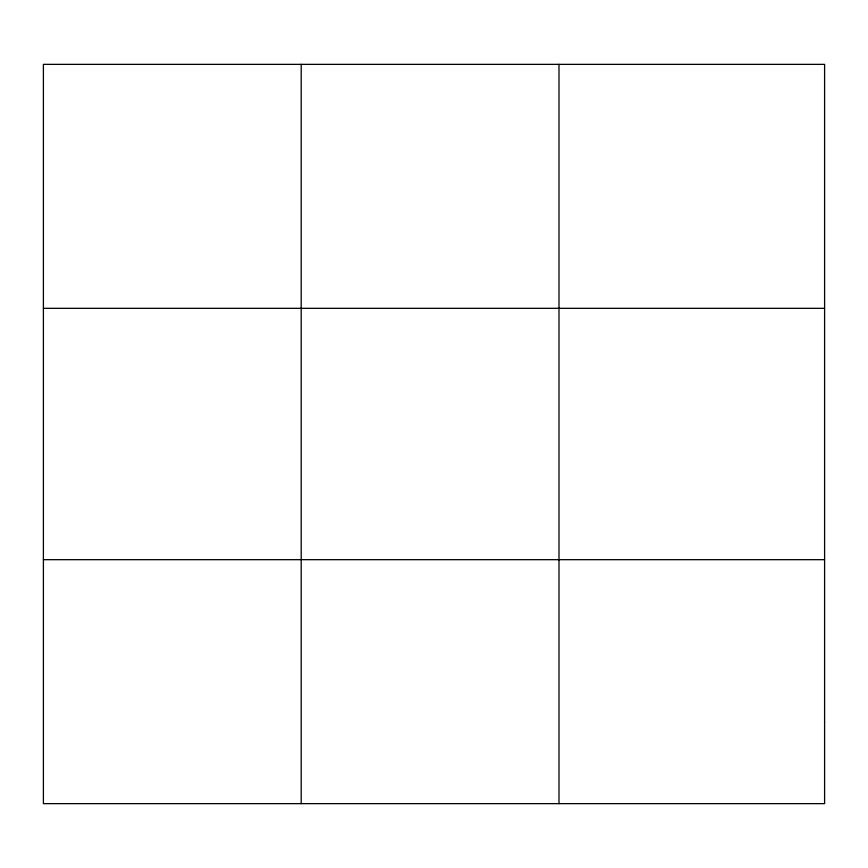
<?xml version="1.0" encoding="UTF-8"?>
<svg xmlns="http://www.w3.org/2000/svg" width="868" height="868" viewBox="0 0 868 868"><rect width="100%" height="100%" fill="white"/><g stroke="black" fill="none" stroke-linecap="round" stroke-linejoin="round"><path stroke-width="1.3" d="M301.196 64.362L301.196 803.638M558.992 64.362L558.992 803.638M43.4 308.324L824.6 308.324M43.4 559.676L824.6 559.676M824.6 722.317L824.6 803.638L43.4 803.638L43.4 64.362L824.6 64.362L824.6 722.317"/></g></svg>
